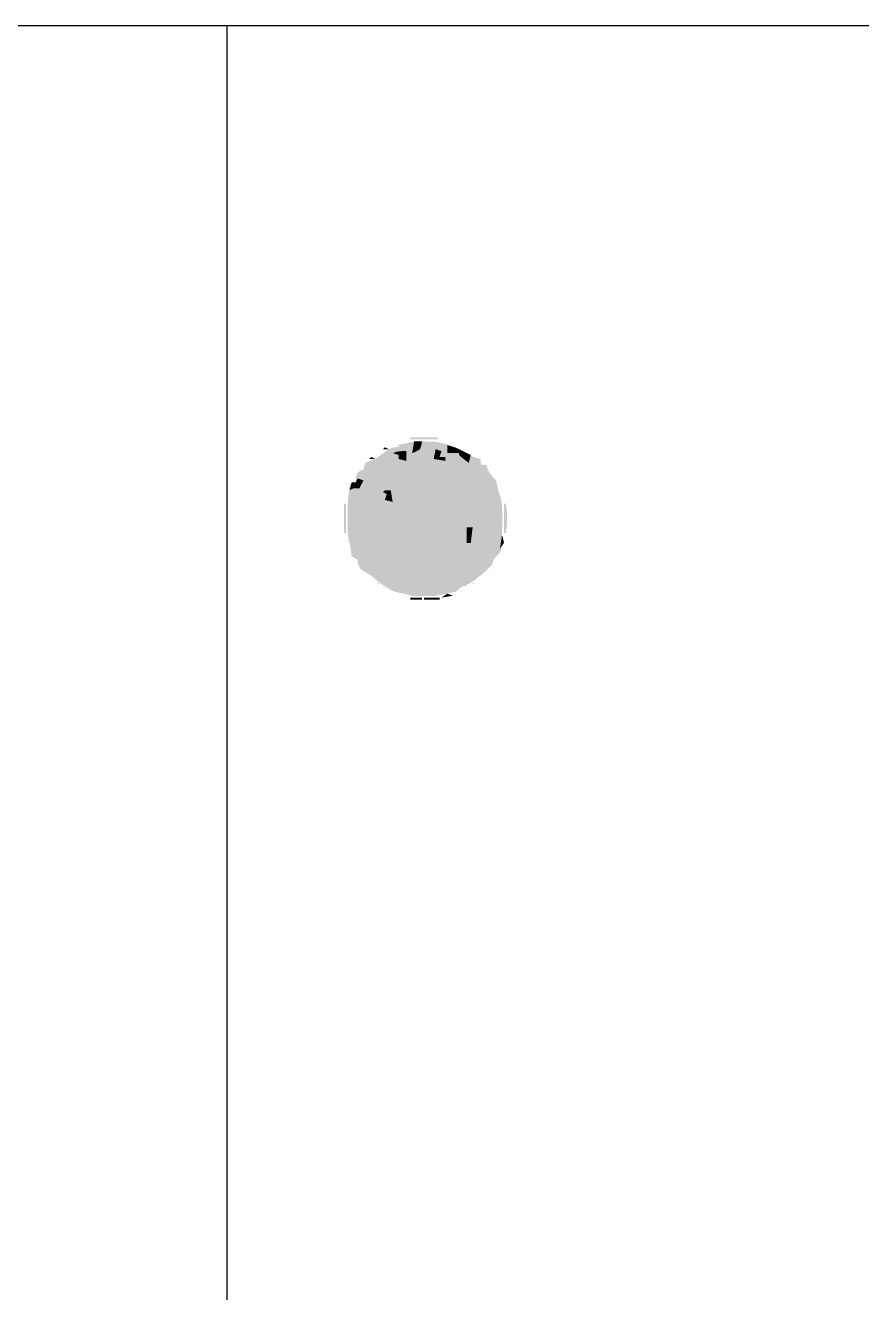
# Model space of a CAD drawing. Header units: millimetres. Extents: x 0 to 420, y 0 to 297.
# Drawn here: x 347.42 to 358.27, y 49.56 to 66 of the extents above; entities that cross this region are included whole.
import ezdxf

# ---------------------------------------------------------------- set-up
doc = ezdxf.new("R2010")
doc.units = ezdxf.units.MM

msp = doc.modelspace()

# ---------------------------------------------------------------- hatches: boundary and pattern name
at = {"true_color": 0xad8536}
msp.add_hatch(color=7, dxfattribs=at).paths.add_polyline_path([(352.808, 60.582), (352.432, 60.599), (352.065, 60.45), (352.03, 60.424), (351.994, 60.4), (351.959, 60.375), (351.916, 60.359), (351.874, 60.342), (351.832, 60.325), (351.827, 60.307), (351.821, 60.29), (351.816, 60.272), (351.813, 60.256), (351.81, 60.24), (351.807, 60.223), (351.781, 60.215), (351.756, 60.206), (351.731, 60.198), (351.722, 60.155), (351.714, 60.113), (351.705, 60.071), (351.68, 60.063), (351.654, 60.054), (351.629, 60.046), (351.614, 59.915), (351.605, 59.785), (351.601, 59.653), (351.601, 59.633), (351.601, 59.614), (351.601, 59.595), (351.601, 59.506), (351.604, 59.418), (351.616, 59.33), (351.626, 59.295), (351.633, 59.26), (351.644, 59.191), (351.647, 59.163), (351.651, 59.136), (351.655, 59.109), (351.68, 59.1), (351.706, 59.092), (351.731, 59.083), (351.732, 59.064), (351.734, 59.044), (351.735, 59.025), (351.752, 58.976), (351.77, 58.949), (351.807, 58.922), (351.862, 58.891), (351.895, 58.87), (351.932, 58.84), (352.17, 58.685), (352.417, 58.611), (352.699, 58.594), (352.99, 58.662), (353.256, 58.805), (353.479, 59.007), (353.487, 59.033), (353.496, 59.058), (353.504, 59.083), (353.517, 59.096), (353.53, 59.108), (353.543, 59.12), (353.586, 59.179), (353.603, 59.29), (353.609, 59.55), (353.61, 59.569), (353.61, 59.588), (353.61, 59.607), (353.61, 59.708), (353.602, 59.805), (353.581, 59.903), (353.572, 59.926), (353.563, 59.948), (353.555, 59.97), (353.547, 60.012), (353.538, 60.055), (353.529, 60.097), (353.492, 60.135), (353.466, 60.168), (353.428, 60.223), (353.413, 60.269), (353.406, 60.288), (353.403, 60.299), (353.377, 60.299), (353.352, 60.299), (353.327, 60.299), (353.327, 60.325), (353.327, 60.35), (353.327, 60.375), (353.273, 60.388), (353.223, 60.405), (353.174, 60.428)])
at = {"true_color": 0xe7b045}
h = msp.add_hatch(color=7, dxfattribs=at)
h.paths.add_polyline_path([(352.247, 60.53), (352.19, 60.522), (352.129, 60.496), (352.073, 60.455), (352.016, 60.415), (351.959, 60.375), (351.916, 60.359), (351.874, 60.342), (351.832, 60.325), (351.827, 60.307), (351.821, 60.29), (351.816, 60.272), (351.813, 60.256), (351.81, 60.24), (351.807, 60.223), (351.781, 60.215), (351.756, 60.206), (351.731, 60.198), (351.722, 60.155), (351.714, 60.113), (351.705, 60.071), (351.68, 60.063), (351.654, 60.054), (351.629, 60.046), (351.614, 59.915), (351.605, 59.785), (351.601, 59.653), (351.601, 59.633), (351.601, 59.614), (351.601, 59.595), (351.601, 59.506), (351.604, 59.418), (351.616, 59.33), (351.626, 59.295), (351.633, 59.26), (351.644, 59.191), (351.647, 59.163), (351.651, 59.136), (351.655, 59.109), (351.68, 59.1), (351.706, 59.092), (351.731, 59.083), (351.732, 59.064), (351.734, 59.044), (351.735, 59.025), (351.752, 58.976), (351.77, 58.949), (351.807, 58.922), (351.862, 58.891), (351.895, 58.87), (351.932, 58.84), (352.17, 58.685), (352.417, 58.611), (352.699, 58.594), (352.99, 58.662), (353.256, 58.805), (353.479, 59.007), (353.487, 59.033), (353.496, 59.058), (353.504, 59.083), (353.517, 59.096), (353.53, 59.108), (353.543, 59.12), (353.591, 59.192), (353.608, 59.353), (353.605, 59.742), (353.58, 59.725), (353.554, 59.708), (353.529, 59.691), (353.525, 59.663), (353.521, 59.635), (353.517, 59.607), (353.5, 59.526), (353.472, 59.458), (353.428, 59.387), (353.437, 59.422), (353.445, 59.455), (353.453, 59.489), (353.391, 59.459), (353.34, 59.422), (353.289, 59.375), (353.237, 59.327), (353.186, 59.291), (353.124, 59.261), (353.124, 59.278), (353.124, 59.295), (353.124, 59.311), (352.936, 59.294), (352.751, 59.29), (352.563, 59.3), (352.539, 59.302), (352.516, 59.304), (352.492, 59.307), (352.325, 59.325), (352.162, 59.357), (352.004, 59.415), (351.978, 59.43), (351.967, 59.437), (351.96, 59.441), (351.934, 59.457), (351.908, 59.473), (351.883, 59.489), (351.884, 59.623), (351.907, 59.745), (351.964, 59.866), (352.024, 59.938), (352.086, 59.985), (352.174, 60.014), (352.204, 60.017), (352.233, 60.019), (352.263, 60.021), (352.365, 60.07), (352.447, 60.133), (352.516, 60.223), (352.511, 60.266), (352.504, 60.292), (352.491, 60.325), (352.416, 60.34), (352.383, 60.346), (352.364, 60.35), (352.364, 60.393), (352.364, 60.435), (352.364, 60.477), (352.347, 60.477), (352.33, 60.477), (352.313, 60.477), (352.313, 60.494), (352.313, 60.511), (352.313, 60.527)])
h.paths.add_polyline_path([(351.673, 59.985), (351.679, 59.972), (351.655, 60.021)])
at = {"true_color": 0xcaa364}
msp.add_hatch(color=7, dxfattribs=at).paths.add_polyline_path([(352.313, 60.527), (352.247, 60.53), (352.19, 60.522), (352.129, 60.496), (352.073, 60.455), (352.016, 60.415), (351.959, 60.375), (351.916, 60.359), (351.874, 60.342), (351.832, 60.325), (351.827, 60.307), (351.821, 60.29), (351.816, 60.272), (351.811, 60.243), (351.808, 60.231), (351.807, 60.223), (351.781, 60.215), (351.756, 60.206), (351.731, 60.198), (351.722, 60.172), (351.714, 60.147), (351.705, 60.122), (351.748, 60.114), (351.79, 60.105), (351.832, 60.097), (351.841, 60.114), (351.849, 60.131), (351.857, 60.147), (351.953, 60.25), (352.056, 60.327), (352.187, 60.375), (352.187, 60.358), (352.187, 60.341), (352.187, 60.325), (352.281, 60.325), (352.373, 60.325), (352.465, 60.325), (352.431, 60.333), (352.398, 60.342), (352.364, 60.35), (352.364, 60.393), (352.364, 60.435), (352.364, 60.477), (352.347, 60.477), (352.33, 60.477), (352.313, 60.477), (352.313, 60.494), (352.313, 60.511)])
at = {"true_color": 0xdf7f7f}
msp.add_hatch(color=7, dxfattribs=at).paths.add_polyline_path([(352.085, 60.527), (352.077, 60.519), (352.068, 60.51), (352.06, 60.502), (352.086, 60.502), (352.111, 60.502), (352.136, 60.502), (352.119, 60.511), (352.102, 60.519)])
at = {"true_color": 0xbf3f3f}
msp.add_hatch(color=7, dxfattribs=at).paths.add_polyline_path([(352.136, 60.553), (352.172, 60.535), (352.179, 60.531)])
at = {"true_color": 0xffbf3f}
for points in [[(352.187, 60.578), (352.236, 60.554), (352.222, 60.56)], [(353.2, 58.779), (353.236, 58.762), (353.249, 58.755), (353.251, 58.754)], [(353.048, 58.678), (353.084, 58.66), (353.097, 58.654), (353.099, 58.653)]]:
    msp.add_hatch(color=7, dxfattribs=at).paths.add_polyline_path(points)
at = {"true_color": 0xb28e57}
msp.add_hatch(color=7, dxfattribs=at).paths.add_polyline_path([(353.048, 60.502), (352.784, 60.592), (352.513, 60.607), (352.237, 60.553), (352.263, 60.544), (352.288, 60.536), (352.313, 60.527), (352.313, 60.51), (352.313, 60.493), (352.313, 60.477), (352.33, 60.477), (352.347, 60.477), (352.364, 60.477), (352.364, 60.434), (352.364, 60.392), (352.364, 60.35), (352.39, 60.35), (352.415, 60.35), (352.44, 60.35), (352.462, 60.371), (352.485, 60.392), (352.507, 60.413), (352.585, 60.465), (352.664, 60.484), (352.759, 60.483), (352.78, 60.481), (352.8, 60.479), (352.82, 60.477), (352.863, 60.473), (352.906, 60.468), (352.948, 60.464), (352.982, 60.46), (353.015, 60.456), (353.048, 60.451), (353.048, 60.468), (353.048, 60.485)])
at = {"true_color": 0xaaaa55}
msp.add_hatch(color=7, dxfattribs=at).paths.add_polyline_path([(352.291, 60.586), (352.311, 60.579), (352.313, 60.578)])
at = {"true_color": 0xa9794b}
msp.add_hatch(color=7, dxfattribs=at).paths.add_polyline_path([(352.415, 60.654), (352.415, 60.646), (352.415, 60.637), (352.415, 60.629), (352.534, 60.629), (352.652, 60.629), (352.769, 60.629), (352.769, 60.637), (352.769, 60.646), (352.769, 60.654), (352.65, 60.654), (352.532, 60.654)])
at = {"true_color": 0xb1874d}
msp.add_hatch(color=7, dxfattribs=at).paths.add_polyline_path([(352.465, 60.603), (352.457, 60.552), (352.448, 60.502), (352.44, 60.451), (352.477, 60.466), (352.503, 60.479), (352.541, 60.502), (352.555, 60.542), (352.562, 60.568), (352.567, 60.603), (352.533, 60.603), (352.499, 60.603)])
at = {"true_color": 0x997633}
msp.add_hatch(color=7, dxfattribs=at).paths.add_polyline_path([(352.82, 60.502), (352.671, 60.505), (352.555, 60.469), (352.44, 60.375), (352.449, 60.358), (352.457, 60.341), (352.465, 60.325), (352.491, 60.325), (352.516, 60.325), (352.541, 60.325), (352.604, 60.338), (352.65, 60.345), (352.719, 60.35), (352.815, 60.291), (352.888, 60.219), (352.947, 60.122), (352.932, 60.115), (352.917, 60.107), (352.903, 60.1), (352.869, 60.083), (352.854, 60.076), (352.845, 60.071), (352.774, 60.035), (352.706, 59.994), (352.643, 59.945), (352.634, 59.874), (352.634, 59.828), (352.643, 59.767), (352.651, 59.767), (352.66, 59.767), (352.668, 59.767), (352.672, 59.787), (352.677, 59.806), (352.681, 59.824), (352.744, 59.905), (352.824, 59.958), (352.921, 59.995), (352.965, 59.976), (353.004, 59.976), (353.073, 59.995), (353.056, 60.012), (353.039, 60.029), (353.023, 60.046), (353.026, 60.073), (353.029, 60.099), (353.032, 60.125), (353.042, 60.168), (353.046, 60.187), (353.048, 60.198), (353.014, 60.221), (352.987, 60.241), (352.947, 60.274), (352.922, 60.317), (352.896, 60.359), (352.871, 60.401), (352.845, 60.401), (352.82, 60.401), (352.795, 60.401), (352.803, 60.435), (352.812, 60.469)])
at = {"true_color": 0xa27d4b}
msp.add_hatch(color=7, dxfattribs=at).paths.add_polyline_path([(352.567, 60.603), (352.558, 60.569), (352.55, 60.536), (352.541, 60.502), (352.678, 60.49), (352.815, 60.477), (352.951, 60.462), (352.984, 60.459), (353.016, 60.455), (353.048, 60.451), (353.048, 60.468), (353.048, 60.485), (353.048, 60.502), (352.892, 60.566), (352.735, 60.599)])
at = {"true_color": 0x9f7733}
msp.add_hatch(color=7, dxfattribs=at).paths.add_polyline_path([(352.744, 60.502), (352.736, 60.459), (352.727, 60.417), (352.719, 60.375), (352.809, 60.36), (352.848, 60.354), (352.871, 60.35), (352.871, 60.367), (352.871, 60.384), (352.871, 60.401), (352.845, 60.401), (352.82, 60.401), (352.795, 60.401), (352.803, 60.426), (352.812, 60.452), (352.82, 60.477), (352.794, 60.485), (352.769, 60.494)])
at = {"true_color": 0xd4d42a}
msp.add_hatch(color=7, dxfattribs=at).paths.add_polyline_path([(352.769, 60.629), (352.823, 60.611), (352.838, 60.606)])
at = {"true_color": 0xa88757}
msp.add_hatch(color=7, dxfattribs=at).paths.add_polyline_path([(352.896, 60.553), (352.896, 60.519), (352.896, 60.485), (352.896, 60.451), (352.947, 60.451), (352.998, 60.451), (353.048, 60.451), (353.048, 60.468), (353.048, 60.485), (353.048, 60.502), (352.998, 60.524), (352.949, 60.54)])
at = {"true_color": 0xbc8d4b}
msp.add_hatch(color=7, dxfattribs=at).paths.add_polyline_path([(353.048, 60.502), (353.048, 60.485), (353.048, 60.468), (353.048, 60.451), (353.014, 60.451), (352.98, 60.451), (352.947, 60.451), (353.006, 60.403), (353.067, 60.358), (353.132, 60.318), (353.146, 60.312), (353.161, 60.306), (353.175, 60.299), (353.176, 60.262), (353.185, 60.235), (353.21, 60.196), (353.226, 60.175), (353.241, 60.155), (353.257, 60.135), (353.302, 60.078), (353.349, 60.03), (353.409, 59.988), (353.424, 59.982), (353.439, 59.976), (353.453, 59.97), (353.454, 59.867), (353.477, 59.78), (353.529, 59.691), (353.555, 59.708), (353.58, 59.725), (353.605, 59.742), (353.602, 59.757), (353.599, 59.772), (353.595, 59.787), (353.591, 59.808), (353.586, 59.828), (353.582, 59.848), (353.573, 59.889), (353.564, 59.929), (353.555, 59.97), (353.547, 60.012), (353.539, 60.055), (353.529, 60.097), (353.492, 60.135), (353.466, 60.168), (353.428, 60.223), (353.419, 60.249), (353.411, 60.274), (353.403, 60.299), (353.377, 60.299), (353.352, 60.299), (353.327, 60.299), (353.327, 60.325), (353.327, 60.35), (353.327, 60.375), (353.257, 60.393), (353.193, 60.419), (353.13, 60.453), (353.103, 60.47), (353.075, 60.486)])
at = {"true_color": 0xffaa00}
msp.add_hatch(color=7, dxfattribs=at).paths.add_polyline_path([(352.95, 60.586), (352.969, 60.579), (352.972, 60.578)])
at = {"true_color": 0xab8e67}
msp.add_hatch(color=7, dxfattribs=at).paths.add_polyline_path([(353.048, 60.502), (353.048, 60.476), (353.048, 60.451), (353.048, 60.426), (353.067, 60.41), (353.086, 60.395), (353.104, 60.379), (353.172, 60.321), (353.231, 60.258), (353.289, 60.19), (353.33, 60.139), (353.36, 60.109), (353.403, 60.071), (353.454, 60.076), (353.487, 60.082), (353.529, 60.097), (353.492, 60.135), (353.466, 60.168), (353.428, 60.223), (353.419, 60.249), (353.411, 60.274), (353.403, 60.299), (353.377, 60.299), (353.352, 60.299), (353.327, 60.299), (353.327, 60.325), (353.327, 60.35), (353.327, 60.375), (353.257, 60.393), (353.193, 60.419), (353.13, 60.453), (353.103, 60.47), (353.075, 60.486)])
at = {"true_color": 0xb5925f}
msp.add_hatch(color=7, dxfattribs=at).paths.add_polyline_path([(353.048, 60.502), (353.048, 60.476), (353.048, 60.451), (353.048, 60.426), (353.095, 60.385), (353.128, 60.359), (353.175, 60.325), (353.183, 60.359), (353.192, 60.393), (353.2, 60.426), (353.149, 60.452), (353.098, 60.477)])
at = {"true_color": 0xbfbfbf}
msp.add_hatch(color=7, dxfattribs=at).paths.add_polyline_path([(353.099, 60.502), (353.149, 60.477), (353.147, 60.478), (353.134, 60.484)])
at = {"true_color": 0xf8bd4a}
msp.add_hatch(color=7, dxfattribs=at).paths.add_polyline_path([(352.125, 60.377), (352.071, 60.372), (352.036, 60.348), (351.989, 60.282), (351.97, 60.254), (351.952, 60.226), (351.933, 60.198), (351.886, 60.13), (351.843, 60.061), (351.802, 59.988), (351.762, 59.905), (351.742, 59.831), (351.756, 59.742), (351.782, 59.751), (351.807, 59.759), (351.832, 59.767), (351.841, 59.793), (351.849, 59.818), (351.857, 59.843), (351.919, 59.867), (351.953, 59.897), (351.989, 59.959), (352.004, 59.988), (352.02, 60.017), (352.035, 60.046), (352.069, 60.045), (352.084, 60.045), (352.092, 60.044), (352.118, 60.044), (352.143, 60.043), (352.168, 60.043), (352.223, 60.042), (352.261, 60.043), (352.313, 60.046), (352.396, 60.089), (352.46, 60.147), (352.516, 60.223), (352.508, 60.258), (352.499, 60.291), (352.491, 60.325), (352.388, 60.325), (352.287, 60.325), (352.187, 60.325), (352.187, 60.342), (352.187, 60.359), (352.187, 60.375), (352.15, 60.376), (352.134, 60.377)])
at = {"true_color": 0x886c2d}
msp.add_hatch(color=7, dxfattribs=at).paths.add_polyline_path([(352.719, 60.375), (352.654, 60.381), (352.601, 60.374), (352.541, 60.35), (352.518, 60.289), (352.494, 60.231), (352.465, 60.173), (352.402, 60.122), (352.336, 60.084), (352.258, 60.06), (352.2, 60.05), (352.142, 60.038), (352.085, 60.021), (351.965, 59.894), (351.886, 59.742), (351.846, 59.571), (351.856, 59.511), (351.868, 59.479), (351.895, 59.444), (351.933, 59.426), (351.949, 59.417), (351.959, 59.413), (351.986, 59.398), (352.013, 59.384), (352.039, 59.37), (352.242, 59.326), (352.466, 59.323), (352.668, 59.362), (352.668, 59.558), (352.668, 59.752), (352.668, 59.945), (352.771, 59.996), (352.872, 60.047), (352.972, 60.097), (352.905, 60.218), (352.83, 60.304)])
at = {"true_color": 0xbf0000}
msp.add_hatch(color=7, dxfattribs=at).paths.add_polyline_path([(351.908, 60.401), (351.9, 60.392), (351.891, 60.384), (351.883, 60.375), (351.908, 60.375), (351.934, 60.375), (351.959, 60.375), (351.942, 60.384), (351.925, 60.392)])
at = {"true_color": 0xf5b954}
msp.add_hatch(color=7, dxfattribs=at).paths.add_polyline_path([(352.129, 60.381), (352.079, 60.376), (352.049, 60.364), (352.015, 60.335), (351.993, 60.302), (351.983, 60.288), (351.978, 60.28), (351.935, 60.214), (351.903, 60.147), (351.883, 60.071), (351.918, 60.095), (351.944, 60.115), (351.984, 60.147), (352.012, 60.207), (352.042, 60.244), (352.1, 60.276), (352.136, 60.29), (352.152, 60.296), (352.161, 60.299), (352.17, 60.325), (352.178, 60.35), (352.187, 60.375), (352.152, 60.379), (352.137, 60.38)])
at = {"true_color": 0xff3f3f}
msp.add_hatch(color=7, dxfattribs=at).paths.add_polyline_path([(352.009, 60.477), (352.045, 60.459), (352.058, 60.452), (352.06, 60.451)])
at = {"true_color": 0xdfa846}
msp.add_hatch(color=7, dxfattribs=at).paths.add_polyline_path([(352.364, 60.477), (352.29, 60.476), (352.244, 60.469), (352.187, 60.451), (352.187, 60.434), (352.187, 60.417), (352.187, 60.401), (352.161, 60.401), (352.136, 60.401), (352.111, 60.401), (352.136, 60.392), (352.162, 60.384), (352.187, 60.375), (352.187, 60.358), (352.187, 60.341), (352.187, 60.325), (352.281, 60.325), (352.373, 60.325), (352.465, 60.325), (352.431, 60.333), (352.398, 60.342), (352.364, 60.35), (352.364, 60.393), (352.364, 60.435)])
at = {"true_color": 0x53411a}
msp.add_hatch(color=7, dxfattribs=at).paths.add_polyline_path([(352.719, 60.375), (352.654, 60.381), (352.601, 60.374), (352.541, 60.35), (352.518, 60.289), (352.494, 60.231), (352.465, 60.173), (352.384, 60.113), (352.299, 60.07), (352.203, 60.04), (352.172, 60.033), (352.141, 60.027), (352.111, 60.021), (352.147, 59.969), (352.186, 59.928), (352.237, 59.892), (352.254, 59.884), (352.271, 59.877), (352.288, 59.869), (352.328, 59.826), (352.367, 59.798), (352.421, 59.78), (352.442, 59.778), (352.462, 59.777), (352.483, 59.775), (352.504, 59.774), (352.524, 59.772), (352.545, 59.77), (352.561, 59.769), (352.576, 59.768), (352.592, 59.767), (352.595, 59.69), (352.61, 59.631), (352.643, 59.565), (352.638, 59.694), (352.644, 59.818), (352.668, 59.945), (352.743, 60), (352.82, 60.041), (352.906, 60.077), (352.929, 60.084), (352.95, 60.09), (352.972, 60.097), (352.908, 60.214), (352.83, 60.303)])
at = {"true_color": 0xcd9845}
msp.add_hatch(color=7, dxfattribs=at).paths.add_polyline_path([(352.364, 60.477), (352.29, 60.476), (352.244, 60.469), (352.187, 60.451), (352.212, 60.443), (352.238, 60.434), (352.263, 60.426), (352.263, 60.409), (352.263, 60.392), (352.263, 60.375), (352.297, 60.367), (352.331, 60.358), (352.364, 60.35), (352.364, 60.393), (352.364, 60.435)])
at = {"true_color": 0xb38537}
msp.add_hatch(color=7, dxfattribs=at).paths.add_polyline_path([(352.592, 60.477), (352.515, 60.494), (352.442, 60.492), (352.364, 60.477), (352.364, 60.434), (352.364, 60.392), (352.364, 60.35), (352.429, 60.355), (352.489, 60.388)])
at = {"true_color": 0x8a692b}
msp.add_hatch(color=7, dxfattribs=at).paths.add_polyline_path([(352.719, 60.451), (352.681, 60.451), (352.651, 60.446), (352.605, 60.432), (352.549, 60.398), (352.516, 60.359), (352.491, 60.299), (352.53, 60.318), (352.567, 60.332), (352.633, 60.352), (352.662, 60.36), (352.69, 60.368), (352.719, 60.375), (352.719, 60.401), (352.719, 60.426)])
at = {"true_color": 0x8d6c2d}
msp.add_hatch(color=7, dxfattribs=at).paths.add_polyline_path([(352.719, 60.375), (352.719, 60.367), (352.719, 60.358), (352.719, 60.35), (352.812, 60.287), (352.886, 60.217), (352.947, 60.122), (352.913, 60.096), (352.879, 60.071), (352.845, 60.046), (352.905, 60.053), (352.964, 60.062), (353.023, 60.071), (353.031, 60.088), (353.04, 60.105), (353.048, 60.122), (353.042, 60.179), (353.021, 60.223), (352.969, 60.291), (352.89, 60.342), (352.813, 60.366)])
at = {"true_color": 0xecb358}
msp.add_hatch(color=7, dxfattribs=at).paths.add_polyline_path([(351.959, 60.274), (351.917, 60.234), (351.883, 60.192), (351.853, 60.143), (351.846, 60.127), (351.839, 60.112), (351.832, 60.097), (351.798, 60.105), (351.764, 60.114), (351.731, 60.122), (351.722, 60.105), (351.714, 60.088), (351.705, 60.071), (351.68, 60.063), (351.654, 60.054), (351.629, 60.046), (351.621, 59.935), (351.612, 59.826), (351.604, 59.717), (351.621, 59.717), (351.638, 59.717), (351.655, 59.717), (351.672, 59.683), (351.689, 59.649), (351.705, 59.615), (351.748, 59.658), (351.79, 59.7), (351.832, 59.742), (351.806, 59.751), (351.781, 59.759), (351.756, 59.767), (351.783, 59.874), (351.817, 59.977), (351.865, 60.074), (351.914, 60.138), (351.947, 60.196)])
at = {"true_color": 0xd1aa6d}
msp.add_hatch(color=7, dxfattribs=at).paths.add_polyline_path([(351.933, 60.223), (351.879, 60.24), (351.832, 60.243), (351.777, 60.23), (351.743, 60.205), (351.725, 60.177), (351.705, 60.122), (351.748, 60.114), (351.79, 60.105), (351.832, 60.097), (351.866, 60.139), (351.9, 60.182)])
at = {"true_color": 0x7f7f00}
msp.add_hatch(color=7, dxfattribs=at).paths.add_polyline_path([(353.327, 60.325), (353.362, 60.307), (353.375, 60.3), (353.377, 60.299)])
at = {"true_color": 0xddb375}
msp.add_hatch(color=7, dxfattribs=at).paths.add_polyline_path([(351.731, 60.046), (351.659, 59.947), (351.621, 59.838), (351.604, 59.717), (351.621, 59.717), (351.638, 59.717), (351.655, 59.717), (351.655, 59.751), (351.655, 59.785), (351.655, 59.818), (351.672, 59.818), (351.689, 59.818), (351.705, 59.818), (351.734, 59.897), (351.746, 59.965)])
at = {"true_color": 0xd6b55e}
msp.add_hatch(color=7, dxfattribs=at).paths.add_polyline_path([(351.731, 60.122), (351.722, 60.105), (351.714, 60.088), (351.705, 60.071), (351.688, 60.071), (351.671, 60.071), (351.655, 60.071), (351.646, 60.037), (351.638, 60.004), (351.629, 59.97), (351.659, 59.985), (351.673, 59.992), (351.68, 59.995), (351.706, 59.995), (351.731, 59.995), (351.756, 59.995), (351.773, 60.03), (351.79, 60.063), (351.807, 60.097), (351.781, 60.105), (351.756, 60.114)])
at = {"true_color": 0xd49f3e}
msp.add_hatch(color=7, dxfattribs=at).paths.add_polyline_path([(352.09, 60.072), (352.018, 60.065), (351.979, 60.024), (351.941, 59.913), (351.937, 59.887), (351.935, 59.875), (351.933, 59.869), (351.908, 59.869), (351.882, 59.869), (351.857, 59.869), (351.812, 59.777), (351.769, 59.685), (351.731, 59.59), (351.773, 59.564), (351.816, 59.539), (351.857, 59.514), (351.882, 59.639), (351.915, 59.761), (351.966, 59.877), (352.028, 59.947), (352.093, 59.99), (352.184, 60.019), (352.21, 60.02), (352.237, 60.02), (352.263, 60.021), (352.263, 60.029), (352.263, 60.038), (352.263, 60.046), (352.205, 60.056), (352.148, 60.065)])
at = {"true_color": 0x775e27}
msp.add_hatch(color=7, dxfattribs=at).paths.add_polyline_path([(352.085, 60.021), (352.008, 59.947), (351.958, 59.87), (351.933, 59.767), (351.99, 59.821), (352.05, 59.871), (352.111, 59.919), (352.066, 59.829), (352.031, 59.739), (352.009, 59.641), (352.061, 59.706), (352.116, 59.751), (352.187, 59.793), (352.195, 59.776), (352.204, 59.759), (352.212, 59.742), (352.221, 59.768), (352.229, 59.793), (352.237, 59.818), (352.272, 59.818), (352.305, 59.818), (352.339, 59.818), (352.339, 59.835), (352.339, 59.852), (352.339, 59.869), (352.296, 59.885), (352.254, 59.902), (352.212, 59.919), (352.188, 59.961), (352.156, 59.987)])
at = {"true_color": 0x7e5d1b}
msp.add_hatch(color=7, dxfattribs=at).paths.add_polyline_path([(352.085, 60.021), (352.074, 60.009), (352.063, 59.997), (352.051, 59.985), (352.037, 59.969), (352.022, 59.953), (352.008, 59.937), (351.976, 59.902), (351.957, 59.878), (351.933, 59.843), (351.942, 59.818), (351.95, 59.793), (351.959, 59.767), (351.967, 59.78), (351.975, 59.793), (351.984, 59.805), (351.995, 59.822), (352.006, 59.838), (352.017, 59.854), (352.042, 59.89), (352.059, 59.914), (352.085, 59.945), (352.111, 59.953), (352.136, 59.962), (352.161, 59.97), (352.136, 59.987), (352.11, 60.004)])
at = {"true_color": 0xc2933c}
msp.add_hatch(color=7, dxfattribs=at).paths.add_polyline_path([(352.035, 60.071), (352.014, 60.047), (352.001, 60.007), (351.984, 59.919), (352.044, 59.967), (352.104, 59.995), (352.18, 60.013), (352.208, 60.015), (352.236, 60.018), (352.263, 60.021), (352.263, 60.029), (352.263, 60.038), (352.263, 60.046), (352.246, 60.048), (352.23, 60.05), (352.214, 60.052), (352.176, 60.057), (352.16, 60.059), (352.15, 60.06), (352.112, 60.065), (352.073, 60.069)])
at = {"true_color": 0xb38c58}
msp.add_hatch(color=7, dxfattribs=at).paths.add_polyline_path([(353.479, 60.046), (353.469, 59.99), (353.461, 59.934), (353.454, 59.877), (353.462, 59.807), (353.488, 59.749), (353.529, 59.691), (353.555, 59.708), (353.58, 59.725), (353.605, 59.742), (353.603, 59.758), (353.6, 59.774), (353.597, 59.789), (353.593, 59.81), (353.589, 59.831), (353.585, 59.851), (353.565, 59.928), (353.534, 59.989)])
at = {"true_color": 0xd9a644}
msp.add_hatch(color=7, dxfattribs=at).paths.add_polyline_path([(351.959, 59.97), (351.95, 59.936), (351.942, 59.902), (351.933, 59.869), (351.908, 59.869), (351.882, 59.869), (351.857, 59.869), (351.857, 59.818), (351.857, 59.767), (351.857, 59.717), (351.866, 59.717), (351.874, 59.717), (351.883, 59.717), (351.91, 59.76), (351.937, 59.804), (351.964, 59.848), (351.977, 59.883), (351.976, 59.915)])
at = {"true_color": 0x836423}
msp.add_hatch(color=7, dxfattribs=at).paths.add_polyline_path([(352.06, 59.919), (352.043, 59.902), (352.026, 59.885), (352.009, 59.869), (351.972, 59.854), (351.946, 59.841), (351.908, 59.818), (351.871, 59.71), (351.857, 59.603), (351.857, 59.489), (351.892, 59.472), (351.925, 59.455), (351.959, 59.438), (351.986, 59.486), (352.005, 59.535), (352.017, 59.589), (352.022, 59.64), (352.028, 59.691), (352.035, 59.742), (352.076, 59.787), (352.095, 59.833), (352.111, 59.919), (352.094, 59.919), (352.077, 59.919)])
at = {"true_color": 0x90702b}
msp.add_hatch(color=7, dxfattribs=at).paths.add_polyline_path([(351.984, 59.843), (351.947, 59.824), (351.92, 59.804), (351.883, 59.767), (351.89, 59.7), (351.897, 59.654), (351.908, 59.59), (351.934, 59.582), (351.959, 59.573), (351.984, 59.565), (351.993, 59.599), (352.001, 59.633), (352.009, 59.666), (352.001, 59.649), (351.992, 59.632), (351.984, 59.615), (351.967, 59.615), (351.95, 59.615), (351.933, 59.615), (351.933, 59.658), (351.933, 59.7), (351.933, 59.742), (351.95, 59.742), (351.967, 59.742), (351.984, 59.742), (351.993, 59.759), (352.001, 59.776), (352.009, 59.793), (352.001, 59.81), (351.992, 59.827)])
at = {"true_color": 0xa08136}
msp.add_hatch(color=7, dxfattribs=at).paths.add_polyline_path([(352.06, 59.919), (352.041, 59.899), (352.028, 59.872), (352.008, 59.816), (352, 59.791), (351.992, 59.767), (351.984, 59.742), (351.967, 59.742), (351.95, 59.742), (351.933, 59.742), (351.933, 59.699), (351.933, 59.657), (351.933, 59.615), (351.95, 59.615), (351.967, 59.615), (351.984, 59.615), (351.993, 59.632), (352.001, 59.649), (352.009, 59.666), (352.057, 59.747), (352.09, 59.828), (352.111, 59.919), (352.094, 59.919), (352.077, 59.919)])
at = {"true_color": 0x896e30}
msp.add_hatch(color=7, dxfattribs=at).paths.add_polyline_path([(352.085, 59.97), (352.077, 59.962), (352.068, 59.953), (352.06, 59.945), (352.077, 59.936), (352.094, 59.928), (352.111, 59.919), (352.102, 59.894), (352.094, 59.869), (352.085, 59.843), (352.12, 59.835), (352.153, 59.826), (352.187, 59.818), (352.178, 59.869), (352.17, 59.92), (352.161, 59.97), (352.136, 59.97), (352.11, 59.97)])
at = {"true_color": 0x7b622a}
msp.add_hatch(color=7, dxfattribs=at).paths.add_polyline_path([(352.339, 59.843), (352.3, 59.676), (352.277, 59.508), (352.263, 59.337), (352.286, 59.336), (352.309, 59.336), (352.332, 59.336), (352.386, 59.335), (352.409, 59.335), (352.423, 59.335), (352.508, 59.335), (352.586, 59.342), (352.668, 59.362), (352.668, 59.499), (352.668, 59.633), (352.668, 59.767), (352.651, 59.733), (352.634, 59.7), (352.617, 59.666), (352.61, 59.703), (352.604, 59.729), (352.592, 59.767), (352.553, 59.785), (352.516, 59.792), (352.45, 59.794), (352.399, 59.793), (352.377, 59.793), (352.364, 59.793), (352.356, 59.81), (352.347, 59.827)])
at = {"true_color": 0x715825}
msp.add_hatch(color=7, dxfattribs=at).paths.add_polyline_path([(352.339, 59.843), (352.3, 59.676), (352.277, 59.508), (352.263, 59.337), (352.331, 59.337), (352.398, 59.337), (352.465, 59.337), (352.445, 59.381), (352.436, 59.431), (352.429, 59.527), (352.428, 59.545), (352.427, 59.563), (352.426, 59.581), (352.422, 59.643), (352.418, 59.705), (352.415, 59.767), (352.505, 59.752), (352.544, 59.746), (352.567, 59.742), (352.558, 59.759), (352.55, 59.776), (352.541, 59.793), (352.482, 59.793), (352.423, 59.793), (352.364, 59.793), (352.356, 59.81), (352.347, 59.827)])
at = {"true_color": 0xf9c09e}
msp.add_hatch(color=7, dxfattribs=at).paths.add_polyline_path([(351.553, 59.793), (351.553, 59.665), (351.553, 59.538), (351.553, 59.413), (351.562, 59.413), (351.57, 59.413), (351.579, 59.413), (351.579, 59.541), (351.579, 59.667), (351.579, 59.793), (351.57, 59.793), (351.562, 59.793)])
at = {"true_color": 0xf6cb86}
msp.add_hatch(color=7, dxfattribs=at).paths.add_polyline_path([(351.655, 59.818), (351.655, 59.784), (351.655, 59.75), (351.655, 59.717), (351.638, 59.717), (351.621, 59.717), (351.604, 59.717), (351.603, 59.694), (351.603, 59.672), (351.602, 59.65), (351.602, 59.62), (351.601, 59.591), (351.601, 59.562), (351.603, 59.448), (351.618, 59.342), (351.655, 59.235), (351.68, 59.227), (351.706, 59.218), (351.731, 59.21), (351.714, 59.415), (351.697, 59.617), (351.68, 59.818), (351.672, 59.818), (351.663, 59.818)])
at = {"true_color": 0xfac465}
msp.add_hatch(color=7, dxfattribs=at).paths.add_polyline_path([(351.655, 59.818), (351.655, 59.784), (351.655, 59.75), (351.655, 59.717), (351.638, 59.717), (351.621, 59.717), (351.604, 59.717), (351.604, 59.694), (351.603, 59.671), (351.603, 59.648), (351.603, 59.618), (351.603, 59.588), (351.602, 59.558), (351.602, 59.482), (351.605, 59.407), (351.616, 59.332), (351.626, 59.296), (351.633, 59.26), (351.644, 59.191), (351.65, 59.142), (351.653, 59.121), (351.655, 59.109), (351.68, 59.1), (351.706, 59.092), (351.731, 59.083), (351.732, 59.064), (351.734, 59.044), (351.735, 59.025), (351.752, 58.976), (351.77, 58.949), (351.807, 58.922), (351.862, 58.891), (351.895, 58.87), (351.932, 58.84), (352.009, 58.778), (352.088, 58.721), (352.173, 58.669), (352.444, 58.598), (352.726, 58.596), (353.002, 58.652), (353.047, 58.686), (353.076, 58.726), (353.099, 58.779), (353.069, 58.77), (353.042, 58.763), (352.997, 58.754), (352.856, 58.751), (352.717, 58.737), (352.576, 58.715), (352.556, 58.711), (352.536, 58.707), (352.516, 58.703), (352.516, 58.72), (352.516, 58.737), (352.516, 58.754), (352.426, 58.739), (352.386, 58.732), (352.364, 58.729), (352.364, 58.754), (352.364, 58.78), (352.364, 58.805), (352.302, 58.797), (352.247, 58.796), (352.187, 58.805), (352.09, 58.877), (352.008, 58.96), (351.937, 59.057), (351.927, 59.074), (351.917, 59.091), (351.908, 59.109), (351.891, 59.109), (351.874, 59.109), (351.857, 59.109), (351.84, 59.169), (351.823, 59.227), (351.807, 59.286), (351.79, 59.286), (351.773, 59.286), (351.756, 59.286), (351.756, 59.363), (351.756, 59.439), (351.756, 59.514), (351.773, 59.514), (351.79, 59.514), (351.807, 59.514), (351.757, 59.579), (351.724, 59.646), (351.701, 59.723), (351.694, 59.755), (351.687, 59.787), (351.68, 59.818), (351.672, 59.818), (351.663, 59.818)])
at = {"true_color": 0xf9daa4}
msp.add_hatch(color=7, dxfattribs=at).paths.add_polyline_path([(351.655, 59.818), (351.655, 59.784), (351.655, 59.75), (351.655, 59.717), (351.638, 59.717), (351.621, 59.717), (351.604, 59.717), (351.604, 59.694), (351.603, 59.671), (351.603, 59.648), (351.603, 59.618), (351.603, 59.588), (351.602, 59.558), (351.602, 59.482), (351.605, 59.407), (351.616, 59.332), (351.626, 59.296), (351.633, 59.26), (351.644, 59.191), (351.65, 59.142), (351.653, 59.121), (351.655, 59.109), (351.68, 59.1), (351.706, 59.092), (351.731, 59.083), (351.732, 59.064), (351.734, 59.044), (351.735, 59.025), (351.752, 58.976), (351.771, 58.948), (351.808, 58.92), (351.871, 58.884), (351.928, 58.845), (351.986, 58.802), (352.049, 58.756), (352.112, 58.724), (352.187, 58.703), (352.178, 58.729), (352.17, 58.754), (352.161, 58.779), (352.123, 58.797), (352.106, 58.805), (352.096, 58.81), (352.076, 58.816), (352.055, 58.823), (352.035, 58.83), (352.035, 58.847), (352.035, 58.864), (352.035, 58.881), (352.014, 58.898), (352.005, 58.906), (352, 58.91), (351.966, 58.936), (351.941, 58.955), (351.905, 58.986), (351.774, 59.135), (351.717, 59.339), (351.683, 59.773), (351.682, 59.788), (351.681, 59.803), (351.68, 59.818), (351.672, 59.818), (351.663, 59.818)])
at = {"true_color": 0x715924}
msp.add_hatch(color=7, dxfattribs=at).paths.add_polyline_path([(352.212, 59.818), (352.192, 59.817), (352.17, 59.811), (352.127, 59.793), (352.035, 59.686), (351.986, 59.555), (351.959, 59.413), (352.01, 59.404), (352.061, 59.396), (352.111, 59.387), (352.111, 59.456), (352.111, 59.523), (352.111, 59.59), (352.171, 59.62), (352.197, 59.633), (352.212, 59.641), (352.212, 59.701), (352.212, 59.759)])
at = {"true_color": 0xcfa66a}
msp.add_hatch(color=7, dxfattribs=at).paths.add_polyline_path([(353.58, 59.742), (353.544, 59.704), (353.528, 59.678), (353.517, 59.64), (353.515, 59.618), (353.512, 59.597), (353.51, 59.577), (353.503, 59.53), (353.497, 59.483), (353.491, 59.436), (353.488, 59.412), (353.485, 59.388), (353.482, 59.365), (353.479, 59.342), (353.476, 59.319), (353.473, 59.296), (353.467, 59.25), (353.462, 59.221), (353.453, 59.185), (353.436, 59.176), (353.419, 59.168), (353.403, 59.159), (353.356, 59.083), (353.306, 59.012), (353.249, 58.943), (353.2, 58.883), (353.159, 58.822), (353.124, 58.754), (353.141, 58.754), (353.158, 58.754), (353.175, 58.754), (353.283, 58.829), (353.386, 58.913), (353.479, 59.007), (353.487, 59.033), (353.496, 59.058), (353.504, 59.083), (353.517, 59.096), (353.53, 59.108), (353.543, 59.12), (353.591, 59.192), (353.608, 59.353), (353.605, 59.742), (353.597, 59.742), (353.588, 59.742)])
at = {"true_color": 0xa3772c}
msp.add_hatch(color=7, dxfattribs=at).paths.add_polyline_path([(353.124, 59.742), (353.124, 59.589), (353.132, 59.438), (353.149, 59.286), (353.166, 59.286), (353.183, 59.286), (353.2, 59.286), (353.209, 59.329), (353.217, 59.371), (353.225, 59.413), (353.242, 59.413), (353.259, 59.413), (353.276, 59.413), (353.363, 59.466), (353.43, 59.528), (353.479, 59.615), (353.427, 59.59), (353.377, 59.565), (353.327, 59.539), (353.327, 59.582), (353.327, 59.624), (353.327, 59.666), (353.31, 59.64), (353.293, 59.615), (353.276, 59.59), (353.225, 59.641), (353.175, 59.691)])
at = {"true_color": 0x714913}
msp.add_hatch(color=7, dxfattribs=at).paths.add_polyline_path([(353.124, 59.742), (353.133, 59.665), (353.141, 59.589), (353.149, 59.514), (353.166, 59.514), (353.183, 59.514), (353.2, 59.514), (353.214, 59.557), (353.22, 59.59), (353.225, 59.641), (353.189, 59.684), (353.163, 59.71)])
at = {"true_color": 0xb58734}
for points in [[(353.504, 59.699), (353.504, 59.632), (353.504, 59.565), (353.466, 59.564), (353.439, 59.556), (353.399, 59.536), (353.379, 59.523), (353.358, 59.51), (353.338, 59.497), (353.317, 59.484), (353.296, 59.471), (353.276, 59.458), (353.231, 59.407), (353.21, 59.354), (353.2, 59.286), (353.252, 59.341), (353.311, 59.387), (353.428, 59.463), (353.411, 59.438), (353.394, 59.413), (353.377, 59.387), (353.394, 59.379), (353.411, 59.37), (353.428, 59.362), (353.507, 59.488), (353.533, 59.616), (353.529, 59.767), (353.521, 59.767), (353.512, 59.767), (353.504, 59.767)], [(353.102, 59.443), (353.083, 59.391), (353.048, 59.286), (353.138, 59.271), (353.178, 59.264), (353.2, 59.261), (353.183, 59.269), (353.166, 59.278), (353.149, 59.286), (353.149, 59.354), (353.149, 59.422), (353.149, 59.489), (353.141, 59.489), (353.132, 59.489), (353.124, 59.489)]]:
    msp.add_hatch(color=7, dxfattribs=at).paths.add_polyline_path(points)
at = {"true_color": 0xbd8d43}
msp.add_hatch(color=7, dxfattribs=at).paths.add_polyline_path([(353.504, 59.767), (353.504, 59.699), (353.504, 59.632), (353.504, 59.565), (353.487, 59.565), (353.47, 59.565), (353.453, 59.565), (353.446, 59.52), (353.44, 59.487), (353.428, 59.438), (353.411, 59.421), (353.394, 59.404), (353.377, 59.387), (353.394, 59.379), (353.411, 59.37), (353.428, 59.362), (353.507, 59.488), (353.533, 59.616), (353.529, 59.767), (353.521, 59.767), (353.512, 59.767)])
at = {"true_color": 0xc7a16f}
msp.add_hatch(color=7, dxfattribs=at).paths.add_polyline_path([(353.631, 59.793), (353.631, 59.665), (353.631, 59.538), (353.631, 59.413), (353.639, 59.413), (353.648, 59.413), (353.656, 59.413), (353.672, 59.541), (353.671, 59.664), (353.656, 59.793), (353.647, 59.793), (353.639, 59.793)])
at = {"true_color": 0xfbc15a}
msp.add_hatch(color=7, dxfattribs=at).paths.add_polyline_path([(351.68, 59.666), (351.68, 59.639), (351.679, 59.612), (351.678, 59.585), (351.681, 59.482), (351.7, 59.394), (351.756, 59.311), (351.756, 59.38), (351.756, 59.447), (351.756, 59.514), (351.786, 59.529), (351.799, 59.536), (351.807, 59.539), (351.764, 59.582), (351.722, 59.624)])
at = {"true_color": 0x806527}
msp.add_hatch(color=7, dxfattribs=at).paths.add_polyline_path([(352.111, 59.59), (352.111, 59.522), (352.111, 59.454), (352.111, 59.387), (352.094, 59.387), (352.077, 59.387), (352.06, 59.387), (352.074, 59.378), (352.089, 59.369), (352.103, 59.361), (352.167, 59.343), (352.223, 59.346), (352.288, 59.362), (352.288, 59.439), (352.288, 59.515), (352.288, 59.59), (352.28, 59.59), (352.271, 59.59), (352.263, 59.59), (352.263, 59.522), (352.263, 59.454), (352.263, 59.387), (352.237, 59.396), (352.212, 59.404), (352.187, 59.413), (352.169, 59.466), (352.161, 59.49), (352.157, 59.503), (352.15, 59.532), (352.143, 59.561), (352.136, 59.59), (352.128, 59.59), (352.119, 59.59)])
at = {"true_color": 0x685120}
msp.add_hatch(color=7, dxfattribs=at).paths.add_polyline_path([(352.364, 59.666), (352.328, 59.628), (352.314, 59.598), (352.308, 59.549), (352.309, 59.524), (352.31, 59.498), (352.31, 59.473), (352.311, 59.428), (352.312, 59.382), (352.313, 59.337), (352.365, 59.337), (352.415, 59.337), (352.465, 59.337), (352.448, 59.345), (352.431, 59.354), (352.415, 59.362), (352.411, 59.385), (352.408, 59.408), (352.404, 59.431), (352.402, 59.46), (352.401, 59.488), (352.399, 59.516), (352.397, 59.544), (352.395, 59.572), (352.393, 59.6), (352.392, 59.623), (352.391, 59.644), (352.389, 59.666), (352.381, 59.666), (352.372, 59.666)])
at = {"true_color": 0xffdf9f}
for points in [[(351.579, 59.387), (351.604, 59.286), (351.603, 59.29), (351.597, 59.316)], [(352.288, 58.602), (352.359, 58.584), (352.386, 58.578)]]:
    msp.add_hatch(color=7, dxfattribs=at).paths.add_polyline_path(points)
at = {"true_color": 0xb87625}
msp.add_hatch(color=7, dxfattribs=at).paths.add_polyline_path([(353.149, 59.489), (353.149, 59.42), (353.149, 59.353), (353.149, 59.286), (353.166, 59.286), (353.183, 59.286), (353.2, 59.286), (353.209, 59.354), (353.217, 59.422), (353.225, 59.489), (353.2, 59.489), (353.174, 59.489)])
at = {"true_color": 0xddb379}
msp.add_hatch(color=7, dxfattribs=at).paths.add_polyline_path([(353.529, 59.413), (353.511, 59.375), (353.499, 59.346), (353.485, 59.302), (353.478, 59.278), (353.471, 59.255), (353.464, 59.232), (353.452, 59.191), (353.44, 59.15), (353.428, 59.109), (353.479, 59.126), (353.53, 59.143), (353.58, 59.159), (353.589, 59.236), (353.597, 59.312), (353.605, 59.387), (353.58, 59.396), (353.554, 59.404)])
at = {"true_color": 0xef8f6f}
msp.add_hatch(color=7, dxfattribs=at).paths.add_polyline_path([(353.605, 59.387), (353.597, 59.328), (353.588, 59.269), (353.58, 59.21), (353.597, 59.236), (353.614, 59.261), (353.631, 59.286), (353.623, 59.327), (353.617, 59.353)])
at = {"true_color": 0xf8d98a}
msp.add_hatch(color=7, dxfattribs=at).paths.add_polyline_path([(351.731, 59.261), (351.705, 59.252), (351.68, 59.244), (351.655, 59.235), (351.655, 59.193), (351.655, 59.151), (351.655, 59.109), (351.672, 59.1), (351.689, 59.092), (351.705, 59.083), (351.753, 59.043), (351.798, 59.022), (351.857, 59.007), (351.82, 59.095), (351.78, 59.179)])
at = {"true_color": 0xe4ad5a}
msp.add_hatch(color=7, dxfattribs=at).paths.add_polyline_path([(353.453, 59.286), (353.445, 59.278), (353.436, 59.269), (353.428, 59.261), (353.411, 59.214), (353.398, 59.181), (353.377, 59.134), (353.352, 59.126), (353.326, 59.117), (353.301, 59.109), (353.295, 59.091), (353.29, 59.074), (353.284, 59.057), (353.281, 59.04), (353.279, 59.024), (353.276, 59.007), (353.259, 59.007), (353.242, 59.007), (353.225, 59.007), (353.225, 58.973), (353.225, 58.94), (353.225, 58.906), (353.288, 58.966), (353.34, 59.027), (353.381, 59.102), (353.388, 59.122), (353.395, 59.141), (353.403, 59.159), (353.428, 59.168), (353.454, 59.176), (353.479, 59.185), (353.47, 59.219), (353.462, 59.253)])
at = {"true_color": 0xeccb8d}
msp.add_hatch(color=7, dxfattribs=at).paths.add_polyline_path([(353.403, 59.159), (353.357, 59.083), (353.306, 59.011), (353.249, 58.943), (353.2, 58.883), (353.159, 58.822), (353.124, 58.754), (353.141, 58.754), (353.158, 58.754), (353.175, 58.754), (353.283, 58.829), (353.386, 58.913), (353.479, 59.007), (353.487, 59.033), (353.496, 59.058), (353.504, 59.083), (353.513, 59.1), (353.521, 59.117), (353.529, 59.134), (353.487, 59.143), (353.445, 59.151)])
at = {"true_color": 0xefbd83}
msp.add_hatch(color=7, dxfattribs=at).paths.add_polyline_path([(353.403, 59.159), (353.369, 59.1), (353.335, 59.041), (353.301, 58.982), (353.356, 58.988), (353.395, 58.995), (353.453, 59.007), (353.49, 59.063), (353.51, 59.096), (353.529, 59.134), (353.487, 59.143), (353.445, 59.151)])
at = {"true_color": 0xfad28c}
msp.add_hatch(color=7, dxfattribs=at).paths.add_polyline_path([(351.984, 58.906), (351.976, 58.88), (351.967, 58.855), (351.959, 58.83), (352.029, 58.772), (352.1, 58.729), (352.187, 58.703), (352.178, 58.729), (352.17, 58.754), (352.161, 58.779), (352.14, 58.79), (352.118, 58.8), (352.096, 58.81), (352.076, 58.816), (352.055, 58.823), (352.035, 58.83), (352.035, 58.847), (352.035, 58.864), (352.035, 58.881), (352.018, 58.889), (352.001, 58.898)])
at = {"true_color": 0xebb766}
msp.add_hatch(color=7, dxfattribs=at).paths.add_polyline_path([(353.124, 58.906), (353.124, 58.88), (353.124, 58.855), (353.124, 58.83), (353.098, 58.83), (353.073, 58.83), (353.048, 58.83), (353.007, 58.793), (352.981, 58.766), (352.947, 58.729), (352.998, 58.746), (353.048, 58.763), (353.099, 58.779), (353.099, 58.762), (353.099, 58.745), (353.099, 58.729), (353.116, 58.729), (353.133, 58.729), (353.149, 58.729), (353.151, 58.784), (353.161, 58.815), (353.187, 58.848), (353.2, 58.859), (353.213, 58.87), (353.225, 58.881), (353.191, 58.889), (353.158, 58.898)])
at = {"true_color": 0xffff7f}
for points in [[(351.959, 58.779), (351.994, 58.762), (352.008, 58.755), (352.009, 58.754)], [(352.035, 58.729), (352.07, 58.711), (352.084, 58.704), (352.085, 58.703)], [(352.111, 58.678), (352.16, 58.654), (352.146, 58.66)]]:
    msp.add_hatch(color=7, dxfattribs=at).paths.add_polyline_path(points)
at = {"true_color": 0xf6c87d}
msp.add_hatch(color=7, dxfattribs=at).paths.add_polyline_path([(353.099, 58.779), (353.061, 58.779), (353.031, 58.774), (352.984, 58.763), (352.77, 58.718), (352.558, 58.699), (352.339, 58.703), (352.322, 58.712), (352.305, 58.72), (352.288, 58.729), (352.262, 58.72), (352.237, 58.712), (352.212, 58.703), (352.212, 58.686), (352.212, 58.669), (352.212, 58.653), (352.473, 58.598), (352.74, 58.598), (353.002, 58.652), (353.047, 58.686), (353.076, 58.726)])
at = {"true_color": 0xf5d08b}
msp.add_hatch(color=7, dxfattribs=at).paths.add_polyline_path([(352.367, 58.705), (352.311, 58.72), (352.266, 58.722), (352.212, 58.703), (352.212, 58.686), (352.212, 58.669), (352.212, 58.653), (352.347, 58.623), (352.407, 58.61), (352.44, 58.602), (352.449, 58.628), (352.457, 58.653), (352.465, 58.678), (352.451, 58.682), (352.437, 58.686), (352.423, 58.69), (352.39, 58.699), (352.375, 58.703)])
at = {"true_color": 0xffff55}
msp.add_hatch(color=7, dxfattribs=at).paths.add_polyline_path([(352.212, 58.627), (352.266, 58.61), (352.285, 58.603), (352.288, 58.602)])
at = {"true_color": 0xffd494}
msp.add_hatch(color=7, dxfattribs=at).paths.add_polyline_path([(352.415, 58.577), (352.415, 58.568), (352.415, 58.56), (352.415, 58.551), (352.466, 58.551), (352.516, 58.551), (352.567, 58.551), (352.567, 58.56), (352.567, 58.568), (352.567, 58.577), (352.515, 58.577), (352.465, 58.577)])
at = {"true_color": 0xffefaf}
msp.add_hatch(color=7, dxfattribs=at).paths.add_polyline_path([(352.592, 58.577), (352.592, 58.568), (352.592, 58.56), (352.592, 58.551), (352.66, 58.551), (352.728, 58.551), (352.795, 58.551), (352.795, 58.56), (352.795, 58.568), (352.795, 58.577), (352.726, 58.577), (352.659, 58.577)])
at = {"true_color": 0xffc897}
msp.add_hatch(color=7, dxfattribs=at).paths.add_polyline_path([(352.896, 58.627), (352.87, 58.61), (352.845, 58.593), (352.82, 58.577), (352.871, 58.585), (352.922, 58.594), (352.972, 58.602), (352.946, 58.611), (352.921, 58.619)])
at = {"true_color": 0xff7f7f}
msp.add_hatch(color=7, dxfattribs=at).paths.add_polyline_path([(352.972, 58.653), (353.021, 58.628), (353.008, 58.635)])

# ---------------------------------------------------------------- linework, layer by layer
msp.add_line((350.035, 66), (350.035, 15))
msp.add_lwpolyline([(230, 66), (405, 66), (405, 15), (230, 15)], close=True)

doc.saveas('drawing.dxf')
